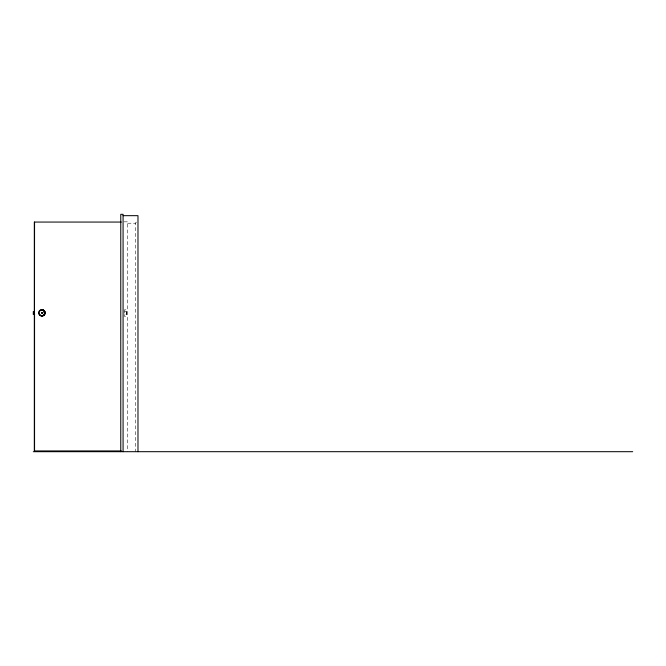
<?xml version="1.0" encoding="UTF-8"?>
<svg xmlns="http://www.w3.org/2000/svg" width="666" height="666" viewBox="0 0 666 666"><rect width="100%" height="100%" fill="white"/><g stroke="black" fill="none" stroke-linecap="round" stroke-linejoin="round"><path stroke-width="0.5" stroke-dasharray="3.33 2.5" d="M41.483 312.87L41.833 312.271L41.334 312.87L41.675 313.47L42.791 313.47M42.1 312.271L42.1 313.47M42.224 312.271L42.224 313.47M136.513 222.094L135.664 222.61L135.664 451.69M124.009 221.836L127.706 221.836L127.706 451.69M127.706 223.218L135.664 223.218M41.675 312.271L42.924 312.271L43.265 312.87M42.766 312.271L43.132 312.87M42.499 312.271L42.874 312.87M42.366 312.271L42.716 312.87M41.459 312.87L41.833 313.47M124.334 311.596L124.334 309.865L126.765 309.865L126.765 316.225L124.334 316.225L124.334 314.494M126.415 311.596L124.684 311.596L124.684 314.494L126.415 314.494L126.415 311.596"/><path stroke-width="1" d="M123.077 215.667L137.979 215.667L137.979 451.69M121.32 222.061L34.316 222.061L34.316 450.94L121.32 450.94M34.499 308.133L34.499 317.615M34.457 311.596L33.3 311.596L33.3 314.144L34.457 314.144L33.3 314.144M33.3 451.69L632.7 451.69M123.077 451.69L123.077 214.31L120.771 214.31L120.771 451.69M34.557 222.061L34.499 311.921M34.557 313.611L34.557 450.94M39.91 310.756A2.997 2.989 0 0 1 44.147 310.756A2.997 2.989 0 0 1 44.147 314.985A2.997 2.989 0 0 1 39.91 314.993M41.4 309.981A2.997 2.989 0 0 1 45.171 312.87A2.997 2.989 0 0 1 41.4 315.767M42.84 315.443A2.664 2.664 0 0 1 41.467 315.443M42.84 310.298A2.664 2.664 0 0 1 44.73 313.561M39.818 314.843A2.789 2.789 0 0 0 44.489 313.594A2.789 2.789 0 0 0 41.076 310.181A2.789 2.789 0 0 0 39.818 314.843M44.089 315.135A3.205 3.197 -90 0 0 42.657 309.782A3.205 3.197 -90 0 0 38.745 313.703A3.205 3.197 -90 0 0 44.089 315.135"/></g></svg>
